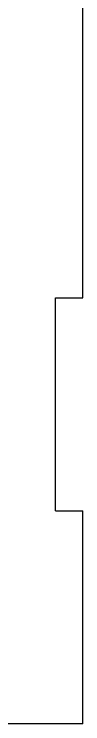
# Model space of a CAD drawing. Header units: metres. Extents: x 0 to 728, y 1000 to 1425.
# Drawn here: x 480 to 489.6, y 1008 to 1107.9 of the extents above; entities that cross this region are included whole.
import ezdxf

# ---------------------------------------------------------------- set-up
doc = ezdxf.new("R2010")
doc.units = ezdxf.units.M

msp = doc.modelspace()

# ---------------------------------------------------------------- linework, layer by layer
at = {"layer": 'COMPONENT1'}
for p, q in [((489.617, 1068), (489.617, 1122)), ((485.818, 1038), (485.818, 1068)), ((485.818, 1068), (489.617, 1068)), ((485.818, 1038), (489.617, 1038)), ((489.617, 1008), (489.617, 1038)), ((489.617, 1008), (471.117, 1008))]:
    msp.add_line(p, q, dxfattribs=at)

doc.saveas('drawing.dxf')
